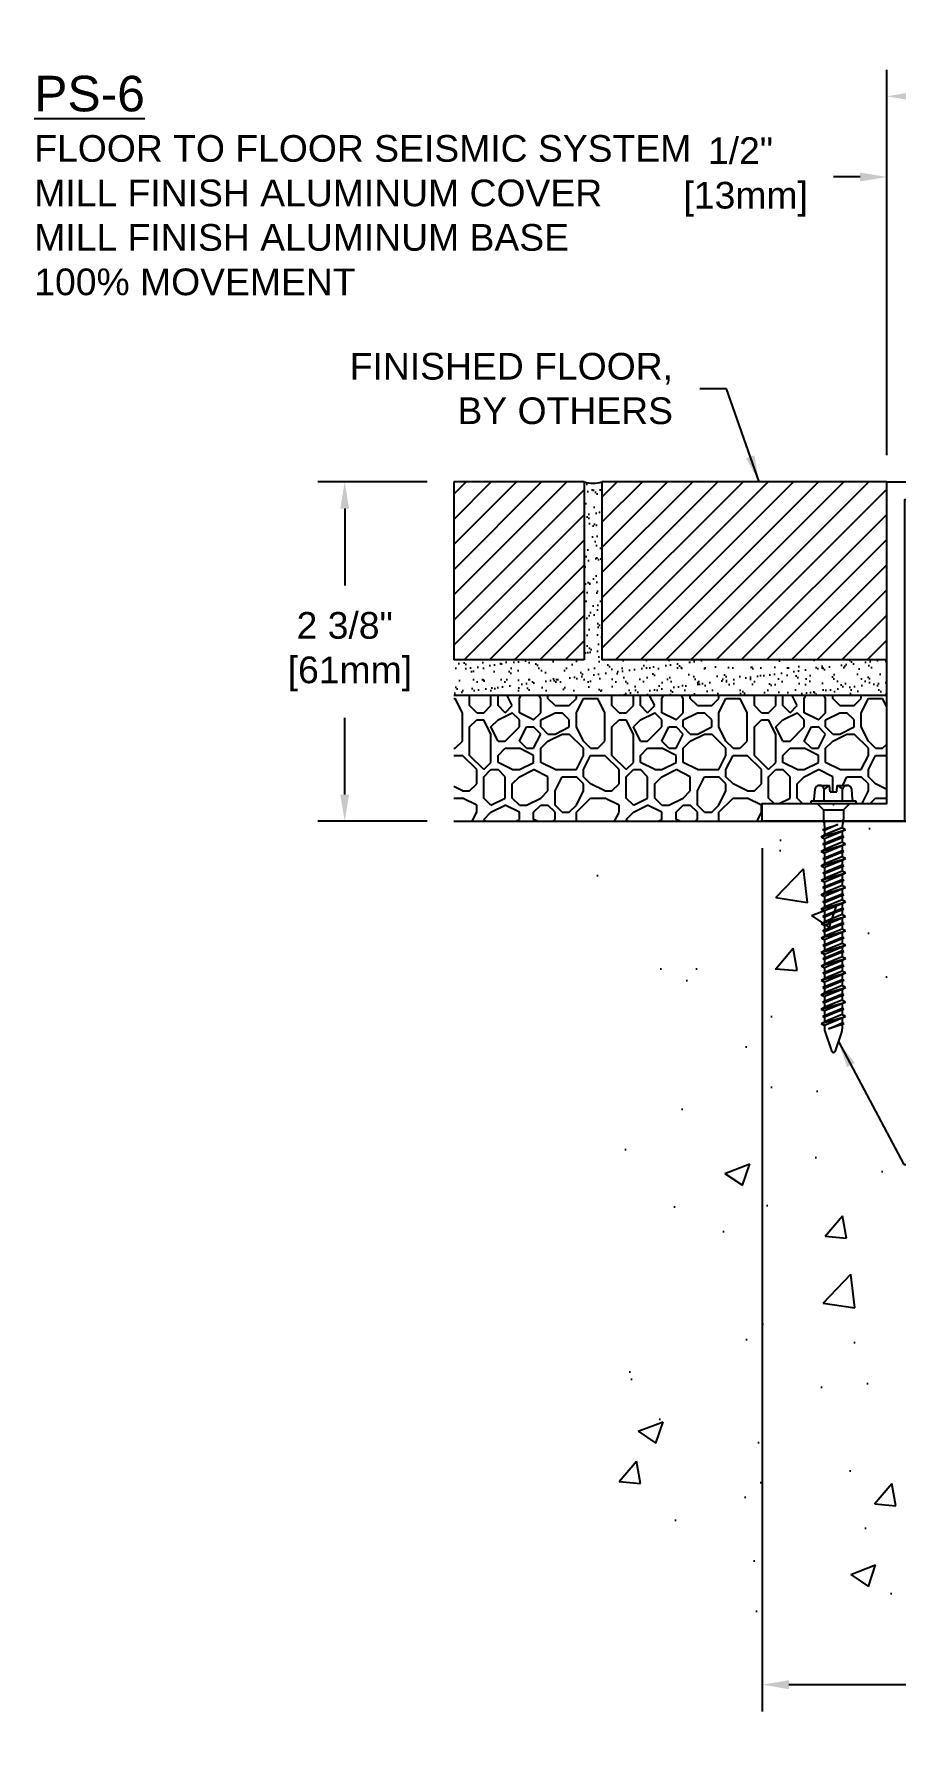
# Model space of a CAD drawing. Header units: inches. Extents: x -6.2 to 40.3, y -5.5 to 7.8.
# Drawn here: x -6.21 to -0.16, y -5.47 to 6.57 of the extents above; entities that cross this region are included whole.
import ezdxf

# ---------------------------------------------------------------- set-up
doc = ezdxf.new("R2010")
doc.units = ezdxf.units.IN
doc.header["$MEASUREMENT"] = 0
for name, color, linetype in [('ANCHORS', 4, 'Continuous'), ('CONDITIONS', 1, 'Continuous'), ('DIMENSIONS', 3, 'Continuous'), ('METALS', 7, 'Continuous'), ('TEXT', 2, 'Continuous')]:
    doc.layers.add(name, color=color, linetype=linetype)
doc.styles.add('ARIAL', font='arial.ttf')
doc.dimstyles.new('Arial', dxfattribs={"dimtxt": 0.1875, "dimasz": 0.1875, "dimexe": 0.1875, "dimexo": 0.1875, "dimgap": 0.1875, "dimtad": 0, "dimtih": 1, "dimtoh": 1, "dimdec": 4, "dimzin": 3, "dimdsep": 46, "dimlunit": 4, "dimtxsty": 'ARIAL', "dimcen": 0.1875, "dimadec": 0, "dimazin": 0, "dimtfac": 1, "dimtdec": 4, "dimtofl": 0, "dimtmove": 0, "dimatfit": 3, "dimfxl": 0, "dimfrac": 2, "dimtolj": 1, "dimtzin": 0, "dimarcsym": 0})
pattern_1 = [(45, (-2, 0), (-0.0883883, 0.0883883), [])]

# ---------------------------------------------------------------- blocks, each defined once
blk = doc.blocks.new('PS401')
blk.add_lwpolyline([(4.265, 0), (3.309, 0, 0.163545), (1.394, 2.025), (1.25, 2.025), (1.25, 2.26), (1, 2.26), (1, 0), (0, 0), (0, 0.125), (0.49, 0.125), (0.5, 0.115), (0.51, 0.125), (0.875, 0.125), (0.875, 2.385), (1.375, 2.385), (1.375, 2.15), (1.425, 2.15, -0.144709), (3.257, 0.375), (3.311, 0.375, -0.007801), (3.378, 0.25), (3.515, 0.25), (3.515, 0.125), (4.265, 0.125)], format="xyb", close=True)
blk = doc.blocks.new('TH-316134')
for p, q in [((-0.097, 0.127), (-0.027, 0.127)), ((-0.023, 0.083), (-0.027, 0.127)), ((0.023, 0.083), (0.027, 0.127)), ((0.027, 0.127), (0.097, 0.127)), ((-0.157, 0.019), (0.157, 0.019)), ((-0.157, 0), (-0.157, 0.019)), ((-0.157, 0), (0.157, 0)), ((-0.135, 0.029), (-0.129, 0.1)), ((-0.115, 0), (-0.07, -0.045)), ((-0.065, 0.019), (-0.065, 0.1)), ((-0.023, 0.083), (0.023, 0.083)), ((0.064, 0.019), (0.064, 0.1)), ((0.115, 0), (0.07, -0.045)), ((0.135, 0.029), (0.129, 0.1)), ((0.157, 0.019), (0.157, 0)), ((-0.07, -0.045), (0.07, -0.045)), ((-0.07, -0.045), (-0.07, -0.112)), ((0.07, -0.045), (0.07, -0.112)), ((-0.086, -0.234), (0.086, -0.184)), ((-0.086, -0.234), (-0.062, -0.221)), ((-0.086, -0.234), (-0.062, -0.247)), ((-0.074, -0.184), (0.032, -0.147)), ((-0.074, -0.184), (-0.062, -0.177)), ((-0.074, -0.184), (-0.062, -0.19)), ((-0.074, -0.285), (0.074, -0.234)), ((-0.069, -0.122), (-0.063, -0.148)), ((0.032, -0.147), (-0.062, -0.19)), ((-0.062, -0.177), (0.032, -0.147)), ((-0.062, -0.157), (-0.062, -0.177)), ((0.062, -0.171), (-0.062, -0.221)), ((-0.062, -0.19), (-0.062, -0.221)), ((0.062, -0.197), (-0.062, -0.247)), ((-0.062, -0.279), (0.062, -0.228)), ((0.062, -0.241), (-0.062, -0.291)), ((0.062, -0.157), (0.062, -0.171)), ((0.086, -0.184), (0.062, -0.171)), ((0.086, -0.184), (0.062, -0.197)), ((0.062, -0.197), (0.062, -0.228)), ((0.074, -0.234), (0.062, -0.228)), ((0.074, -0.234), (0.062, -0.241)), ((0.062, -0.241), (0.062, -0.272)), ((0.069, -0.122), (0.063, -0.148)), ((-0.086, -0.336), (0.086, -0.285)), ((-0.086, -0.336), (-0.062, -0.323)), ((-0.086, -0.336), (-0.062, -0.349)), ((-0.074, -0.285), (-0.062, -0.279)), ((-0.074, -0.285), (-0.062, -0.291)), ((-0.074, -0.387), (0.074, -0.336)), ((-0.062, -0.247), (-0.062, -0.279)), ((0.062, -0.272), (-0.062, -0.323)), ((-0.062, -0.291), (-0.062, -0.323)), ((0.062, -0.298), (-0.062, -0.349)), ((-0.062, -0.381), (0.062, -0.33)), ((0.062, -0.342), (-0.062, -0.393)), ((-0.062, -0.349), (-0.062, -0.381)), ((0.086, -0.285), (0.062, -0.272)), ((0.086, -0.285), (0.062, -0.298)), ((0.062, -0.298), (0.062, -0.33)), ((0.074, -0.336), (0.062, -0.33)), ((0.074, -0.336), (0.062, -0.342)), ((0.062, -0.342), (0.062, -0.374)), ((-0.086, -0.437), (0.086, -0.387)), ((-0.086, -0.437), (-0.062, -0.425)), ((-0.086, -0.437), (-0.062, -0.45)), ((-0.074, -0.387), (-0.062, -0.381)), ((-0.074, -0.387), (-0.062, -0.393)), ((-0.074, -0.488), (0.074, -0.437)), ((0.062, -0.374), (-0.062, -0.425)), ((-0.062, -0.393), (-0.062, -0.425)), ((0.062, -0.4), (-0.062, -0.45)), ((-0.062, -0.482), (0.062, -0.431)), ((0.062, -0.444), (-0.062, -0.494)), ((-0.062, -0.45), (-0.062, -0.482)), ((0.062, -0.475), (-0.062, -0.526)), ((0.086, -0.387), (0.062, -0.374)), ((0.086, -0.387), (0.062, -0.4)), ((0.062, -0.4), (0.062, -0.431)), ((0.074, -0.437), (0.062, -0.431)), ((0.074, -0.437), (0.062, -0.444)), ((0.062, -0.444), (0.062, -0.475)), ((0.086, -0.488), (0.062, -0.475)), ((-0.086, -0.539), (0.086, -0.488)), ((-0.086, -0.539), (-0.062, -0.526)), ((-0.086, -0.539), (-0.062, -0.552)), ((-0.086, -0.641), (0.086, -0.59)), ((-0.074, -0.488), (-0.062, -0.482)), ((-0.074, -0.488), (-0.062, -0.494)), ((-0.074, -0.59), (0.074, -0.539)), ((-0.074, -0.59), (-0.062, -0.584)), ((-0.074, -0.59), (-0.062, -0.596)), ((-0.062, -0.494), (-0.062, -0.526)), ((0.062, -0.501), (-0.062, -0.552)), ((-0.062, -0.584), (0.062, -0.533)), ((0.062, -0.545), (-0.062, -0.596)), ((-0.062, -0.552), (-0.062, -0.584)), ((0.062, -0.577), (-0.062, -0.628)), ((-0.062, -0.596), (-0.062, -0.628)), ((0.086, -0.488), (0.062, -0.501)), ((0.062, -0.501), (0.062, -0.533)), ((0.074, -0.539), (0.062, -0.533)), ((0.074, -0.539), (0.062, -0.545)), ((0.062, -0.545), (0.062, -0.577)), ((0.086, -0.59), (0.062, -0.577)), ((0.086, -0.59), (0.062, -0.603)), ((-0.086, -0.641), (-0.062, -0.628)), ((-0.086, -0.641), (-0.062, -0.654)), ((-0.086, -0.742), (0.086, -0.691)), ((-0.074, -0.691), (0.074, -0.641)), ((-0.074, -0.691), (-0.062, -0.685)), ((-0.074, -0.691), (-0.062, -0.698)), ((0.062, -0.603), (-0.062, -0.654)), ((-0.062, -0.685), (0.062, -0.634)), ((0.062, -0.647), (-0.062, -0.698)), ((-0.062, -0.654), (-0.062, -0.685)), ((0.062, -0.678), (-0.062, -0.729)), ((-0.062, -0.698), (-0.062, -0.729)), ((0.062, -0.704), (-0.062, -0.755)), ((0.062, -0.603), (0.062, -0.634)), ((0.074, -0.641), (0.062, -0.634)), ((0.074, -0.641), (0.062, -0.647)), ((0.062, -0.647), (0.062, -0.678)), ((0.086, -0.691), (0.062, -0.678)), ((0.086, -0.691), (0.062, -0.704)), ((0.062, -0.704), (0.062, -0.736)), ((-0.086, -0.742), (-0.062, -0.729)), ((-0.086, -0.742), (-0.062, -0.755)), ((-0.086, -0.844), (0.086, -0.793)), ((-0.086, -0.844), (-0.062, -0.831)), ((-0.074, -0.793), (0.074, -0.742)), ((-0.074, -0.793), (-0.062, -0.787)), ((-0.074, -0.793), (-0.062, -0.799)), ((-0.062, -0.787), (0.062, -0.736)), ((0.062, -0.748), (-0.062, -0.799)), ((-0.062, -0.755), (-0.062, -0.787)), ((0.062, -0.78), (-0.062, -0.831)), ((-0.062, -0.799), (-0.062, -0.831)), ((0.062, -0.806), (-0.062, -0.857)), ((-0.062, -0.888), (0.062, -0.838)), ((0.074, -0.742), (0.062, -0.736)), ((0.074, -0.742), (0.062, -0.748)), ((0.062, -0.748), (0.062, -0.78)), ((0.086, -0.793), (0.062, -0.78)), ((0.086, -0.793), (0.062, -0.806)), ((0.062, -0.806), (0.062, -0.838)), ((0.074, -0.844), (0.062, -0.838)), ((-0.086, -0.844), (-0.062, -0.857)), ((-0.086, -0.945), (0.086, -0.895)), ((-0.086, -0.945), (-0.062, -0.932)), ((-0.086, -0.945), (-0.062, -0.958)), ((-0.074, -0.895), (0.074, -0.844)), ((-0.074, -0.895), (-0.062, -0.888)), ((-0.074, -0.895), (-0.062, -0.901)), ((-0.074, -0.996), (0.074, -0.945)), ((0.062, -0.85), (-0.062, -0.901)), ((-0.062, -0.857), (-0.062, -0.888)), ((0.062, -0.882), (-0.062, -0.932)), ((-0.062, -0.901), (-0.062, -0.932)), ((0.062, -0.907), (-0.062, -0.958)), ((-0.062, -0.99), (0.062, -0.939)), ((0.062, -0.951), (-0.062, -1.002)), ((-0.062, -0.958), (-0.062, -0.99)), ((0.074, -0.844), (0.062, -0.85)), ((0.062, -0.85), (0.062, -0.882)), ((0.086, -0.895), (0.062, -0.882)), ((0.086, -0.895), (0.062, -0.907)), ((0.062, -0.907), (0.062, -0.939)), ((0.074, -0.945), (0.062, -0.939)), ((0.074, -0.945), (0.062, -0.951)), ((0.062, -0.951), (0.062, -0.983)), ((-0.086, -1.047), (0.086, -0.996)), ((-0.086, -1.047), (-0.062, -1.034)), ((-0.086, -1.047), (-0.062, -1.06)), ((-0.074, -0.996), (-0.062, -0.99)), ((-0.074, -0.996), (-0.062, -1.002)), ((-0.074, -1.09), (0.074, -1.039)), ((0.062, -0.983), (-0.062, -1.034)), ((-0.062, -1.002), (-0.062, -1.034)), ((0.062, -1.009), (-0.062, -1.06)), ((-0.062, -1.084), (0.062, -1.033)), ((0.062, -1.045), (-0.062, -1.096)), ((-0.062, -1.052), (-0.062, -1.084)), ((0.062, -1.077), (-0.062, -1.128)), ((0.086, -0.996), (0.062, -0.983)), ((0.086, -0.996), (0.062, -1.009)), ((0.062, -1.001), (0.062, -1.033)), ((0.074, -1.039), (0.062, -1.033)), ((0.074, -1.039), (0.062, -1.045)), ((0.062, -1.045), (0.062, -1.077)), ((0.086, -1.09), (0.062, -1.077)), ((-0.086, -1.141), (0.086, -1.09)), ((-0.086, -1.141), (-0.062, -1.128)), ((-0.086, -1.141), (-0.062, -1.154)), ((-0.086, -1.242), (0.086, -1.191)), ((-0.074, -1.09), (-0.062, -1.084)), ((-0.074, -1.09), (-0.062, -1.096)), ((-0.074, -1.191), (0.074, -1.141)), ((-0.074, -1.191), (-0.062, -1.185)), ((-0.074, -1.191), (-0.062, -1.198)), ((-0.062, -1.096), (-0.062, -1.128)), ((0.062, -1.103), (-0.062, -1.154)), ((-0.062, -1.185), (0.062, -1.134)), ((0.062, -1.147), (-0.062, -1.198)), ((-0.062, -1.154), (-0.062, -1.185)), ((0.062, -1.178), (-0.062, -1.229)), ((-0.062, -1.198), (-0.062, -1.229)), ((0.086, -1.09), (0.062, -1.103)), ((0.062, -1.103), (0.062, -1.134)), ((0.074, -1.141), (0.062, -1.134)), ((0.074, -1.141), (0.062, -1.147)), ((0.062, -1.147), (0.062, -1.178)), ((0.086, -1.191), (0.062, -1.178)), ((0.086, -1.191), (0.062, -1.204)), ((-0.086, -1.242), (-0.062, -1.229)), ((-0.086, -1.242), (-0.062, -1.255)), ((-0.086, -1.344), (0.086, -1.293)), ((-0.074, -1.293), (0.074, -1.242)), ((-0.074, -1.293), (-0.062, -1.287)), ((-0.074, -1.293), (-0.062, -1.299)), ((0.062, -1.204), (-0.062, -1.255)), ((-0.062, -1.287), (0.062, -1.236)), ((0.062, -1.248), (-0.062, -1.299)), ((-0.062, -1.255), (-0.062, -1.287)), ((0.062, -1.28), (-0.062, -1.331)), ((-0.062, -1.299), (-0.062, -1.331)), ((0.062, -1.306), (-0.062, -1.357)), ((0.062, -1.204), (0.062, -1.236)), ((0.074, -1.242), (0.062, -1.236)), ((0.074, -1.242), (0.062, -1.248)), ((0.062, -1.248), (0.062, -1.28)), ((0.086, -1.293), (0.062, -1.28)), ((0.086, -1.293), (0.062, -1.306)), ((0.062, -1.306), (0.062, -1.338)), ((-0.086, -1.344), (-0.062, -1.331)), ((-0.086, -1.344), (-0.062, -1.357)), ((-0.086, -1.445), (0.086, -1.395)), ((-0.086, -1.445), (-0.062, -1.432)), ((-0.074, -1.395), (0.074, -1.344)), ((-0.074, -1.395), (-0.062, -1.388)), ((-0.074, -1.395), (-0.062, -1.401)), ((-0.062, -1.388), (0.062, -1.338)), ((0.062, -1.35), (-0.062, -1.401)), ((-0.062, -1.357), (-0.062, -1.388)), ((0.062, -1.382), (-0.062, -1.432)), ((-0.062, -1.401), (-0.062, -1.432)), ((0.062, -1.407), (-0.062, -1.458)), ((-0.062, -1.49), (0.062, -1.439)), ((0.074, -1.344), (0.062, -1.338)), ((0.074, -1.344), (0.062, -1.35)), ((0.062, -1.35), (0.062, -1.382)), ((0.086, -1.395), (0.062, -1.382)), ((0.086, -1.395), (0.062, -1.407)), ((0.062, -1.407), (0.062, -1.439)), ((0.074, -1.445), (0.062, -1.439)), ((-0.086, -1.445), (-0.062, -1.458)), ((-0.086, -1.547), (0.086, -1.496)), ((-0.086, -1.547), (-0.062, -1.534)), ((-0.086, -1.547), (-0.062, -1.56)), ((-0.074, -1.496), (0.074, -1.445)), ((-0.074, -1.496), (-0.062, -1.49)), ((-0.074, -1.496), (-0.062, -1.502)), ((0.062, -1.451), (-0.062, -1.502)), ((-0.062, -1.458), (-0.062, -1.49)), ((0.062, -1.483), (-0.062, -1.534)), ((-0.062, -1.502), (-0.062, -1.534)), ((0.062, -1.509), (-0.062, -1.56)), ((-0.062, -1.56), (-0.062, -1.586)), ((-0.034, -1.584), (0.062, -1.541)), ((-0.034, -1.584), (0.074, -1.547)), ((0.062, -1.553), (-0.034, -1.584)), ((0.074, -1.445), (0.062, -1.451)), ((0.062, -1.451), (0.062, -1.483)), ((0.086, -1.496), (0.062, -1.483)), ((0.086, -1.496), (0.062, -1.509)), ((0.062, -1.509), (0.062, -1.541)), ((0.074, -1.547), (0.062, -1.541)), ((0.074, -1.547), (0.062, -1.553)), ((0.062, -1.553), (0.062, -1.586)), ((-0.06, -1.601), (-0.01, -1.744)), ((0.06, -1.601), (0.01, -1.744))]:
    blk.add_line(p, q)
for centre, radius, start, end in [((-0.097, 0.095), 0.0327, 9.285, 170.715), ((0, 0.038), 0.0896, 107.4215, 136.0407), ((0, 0.038), 0.0896, 43.9593, 72.5785), ((0.097, 0.095), 0.0327, 9.285, 170.715), ((-0.146, 0.03), 0.0112, 270, 355), ((0.146, 0.03), 0.0112, 185, 270), ((-0.023, -0.112), 0.0465, 180, 191.9357), ((0.023, -0.112), 0.0465, 348.0643, 0), ((-0.109, -0.157), 0.0465, 0, 11.9357), ((0.109, -0.157), 0.0465, 168.0643, 180), ((-0.016, -1.586), 0.0465, 180, 199.3058), ((0.016, -1.586), 0.0465, 340.6942, 0), ((0, -1.739), 0.0106, 204.1001, 335.8999)]:
    blk.add_arc(centre, radius, start, end)
blk = doc.blocks.new('TH316134')
blk.add_blockref('TH-316134', (0, 0))
blk = doc.blocks.new('*D10')
at = {"layer": 'Defpoints', "color": 0}
for p in [(-1.095, 1.038), (5.42, -4.52), (5.42, -5.03)]:
    blk.add_point(p, dxfattribs=at)
at = {"layer": 'DIMENSIONS', "color": 0, "lineweight": -2}
for p, q in [((-1.095, 0.85), (-1.095, -5.218)), ((5.42, -4.707), (5.42, -5.218)), ((-0.907, -5.03), (1.438, -5.03)), ((5.233, -5.03), (2.888, -5.03))]:
    blk.add_line(p, q, dxfattribs=at)
at = {"layer": 'DIMENSIONS', "color": 0}
for points in [[(-0.907, -4.999), (-0.907, -5.062), (-1.095, -5.03)], [(5.233, -4.999), (5.233, -5.062), (5.42, -5.03)]]:
    blk.add_solid(points, dxfattribs=at)
at = {"layer": 'DIMENSIONS', "color": 0, "insert": (2.163, -5.03), "char_height": 0.1875, "attachment_point": 5, "style": 'ARIAL'}
blk.add_mtext('\\A1;6 1/2"\\P [165mm]', dxfattribs=at)
blk = doc.blocks.new('*D13')
at = {"layer": 'Defpoints', "color": 0}
for p in [(17.06, 6.133), (-0.22, 3.423), (17.06, 3.423)]:
    blk.add_point(p, dxfattribs=at)
at = {"layer": 'DIMENSIONS', "color": 0, "lineweight": -2}
for p, q in [((-0.22, 3.61), (-0.22, 6.32)), ((17.06, 3.61), (17.06, 6.32)), ((-0.032, 6.133), (7.695, 6.133)), ((16.873, 6.133), (9.145, 6.133))]:
    blk.add_line(p, q, dxfattribs=at)
at = {"layer": 'DIMENSIONS', "color": 0}
for points in [[(-0.032, 6.164), (-0.032, 6.102), (-0.22, 6.133)], [(16.873, 6.164), (16.873, 6.102), (17.06, 6.133)]]:
    blk.add_solid(points, dxfattribs=at)
at = {"layer": 'DIMENSIONS', "color": 0, "insert": (8.42, 6.133), "char_height": 0.1875, "attachment_point": 5, "style": 'ARIAL'}
blk.add_mtext('\\A1;1\'-5 1/4"\\P [439mm]', dxfattribs=at)
blk = doc.blocks.new('*D14')
at = {"layer": 'Defpoints', "color": 0}
for p in [(-0.22, 5.566), (-0.22, 3.423), (0.28, 3.423)]:
    blk.add_point(p, dxfattribs=at)
at = {"layer": 'DIMENSIONS', "color": 0, "lineweight": -2}
for p, q in [((-0.22, 3.61), (-0.22, 5.754)), ((0.28, 3.61), (0.28, 5.754)), ((-0.407, 5.566), (-0.595, 5.566)), ((0.468, 5.566), (0.655, 5.566))]:
    blk.add_line(p, q, dxfattribs=at)
at = {"layer": 'DIMENSIONS', "color": 0}
for points in [[(-0.407, 5.597), (-0.407, 5.535), (-0.22, 5.566)], [(0.468, 5.597), (0.468, 5.535), (0.28, 5.566)]]:
    blk.add_solid(points, dxfattribs=at)
at = {"layer": 'DIMENSIONS', "color": 0, "insert": (-1.247, 5.566), "char_height": 0.1875, "attachment_point": 5, "style": 'ARIAL'}
blk.add_mtext('\\A1;1/2"\\P [13mm]', dxfattribs=at)
blk = doc.blocks.new('*D17')
at = {"layer": 'Defpoints', "color": 0}
for p in [(-3.26, 3.423), (-4.026, 1.038), (-3.26, 1.038)]:
    blk.add_point(p, dxfattribs=at)
at = {"layer": 'DIMENSIONS', "color": 0, "lineweight": -2}
for p, q in [((-3.448, 3.423), (-4.214, 3.423)), ((-4.026, 3.235), (-4.026, 2.696)), ((-4.026, 1.225), (-4.026, 1.765)), ((-3.448, 1.038), (-4.214, 1.038))]:
    blk.add_line(p, q, dxfattribs=at)
at = {"layer": 'DIMENSIONS', "color": 0}
for points in [[(-4.057, 3.235), (-3.995, 3.235), (-4.026, 3.423)], [(-4.057, 1.225), (-3.995, 1.225), (-4.026, 1.038)]]:
    blk.add_solid(points, dxfattribs=at)
at = {"layer": 'DIMENSIONS', "color": 0, "insert": (-4.026, 2.23), "char_height": 0.1875, "attachment_point": 5, "style": 'ARIAL'}
blk.add_mtext('\\A1;2 3/8"\\P [61mm]', dxfattribs=at)

msp = doc.modelspace()

# ---------------------------------------------------------------- hatches: boundary and pattern name
at = {"layer": 'CONDITIONS'}
h = msp.add_hatch(dxfattribs=at)
h.set_pattern_fill('AR-SAND', color=256, scale=0.0625, style=0)
h.set_pattern_definition([(37.5, (-2, 0), (-0.003937, 0.1204265), [0, -0.095, 0, -0.10625, 0, -0.1015625]), (7.5, (-2, 0), (0.110611, 0.176384), [0, -0.05125, 0, -0.085625, 0, -0.0328125]), (327.5, (-2.07687, 0), (0.194634, 0.0003537), [0, -0.03125, 0, -0.1125, 0, -0.146875]), (317.5, (-2.07687, 0), (0.187883, 0.054855), [0, -0.015625, 0, -0.07375, 0, -0.084375])])
h.paths.add_polyline_path([(-2.21967, 3.4226, -0.1359599), (-2.34467, 3.4226), (-2.34467, 2.1726), (-3.26005, 2.1726), (-3.26005, 1.9226), (-0.21967, 1.9226), (-0.21967, 2.1726), (-2.21967, 2.1726)])
h = msp.add_hatch(dxfattribs=at)
h.set_pattern_fill('ANSI31', color=256, style=0)
h.set_pattern_definition(pattern_1)
h.paths.add_polyline_path([(-2.34467, 3.4226), (-3.26005, 3.4226), (-3.26005, 2.1726), (-2.34467, 2.1726)])
h = msp.add_hatch(dxfattribs=at)
h.set_pattern_fill('ANSI31', color=256, style=0)
h.set_pattern_definition(pattern_1)
h.paths.add_polyline_path([(-0.21967, 2.1726), (-0.21967, 3.4226), (-2.21967, 3.4226), (-2.21967, 2.1726)])
h = msp.add_hatch(dxfattribs=at)
h.set_pattern_fill('AGGREGAT', color=256, style=0)
h.set_pattern_definition([(0, (-2, 0), (1, 1), [0.1, -0.15, 0.05, -0.15, 0.05, -0.5]), (0, (-1.5, 0.1), (1, 1), [0.05, -0.95]), (0, (-1.8, 0.15), (1, 1), [0.05, -0.1, 0.05, -0.8]), (0, (-1.3, 0.2), (1, 1), [0.1, -0.9]), (0, (-1.2, 0.25), (1, 1), [0.05, -0.95]), (0, (-1.5, 0.35), (1, 1), [0.1, -0.9]), (0, (-2, 0.4), (1, 1), [0.05, -0.1, 0.05, -0.25, 0.15, -0.4]), (0, (-1.3, 0.5), (1, 1), [0.1, -0.9]), (0, (-1.9, 0.55), (1, 1), [0.1, -0.05, 0.05, -0.4, 0.05, -0.35]), (0, (-1.95, 0.6), (1, 1), [0.05, -0.95]), (0, (-1.6, 0.65), (1, 1), [0.05, -0.05, 0.05, -0.85]), (0, (-1.75, 0.7), (1, 1), [0.05, -0.95]), (0, (-1.1, 0.75), (1, 1), [0.05, -0.95]), (0, (-1.55, 0.8), (1, 1), [0.05, -0.4, 0.05, -0.5]), (0, (-1.55, 0.85), (1, 1), [0.1, -0.9]), (0, (-1.35, 0.9), (1, 1), [0.1, -0.9]), (0, (-1.95, 0.95), (1, 1), [0.05, -0.6, 0.1, -0.25]), (90, (-2, 0.45), (-1, 1), [0.2, -0.2, 0.1, -0.5]), (90, (-1.95, 0.45), (-1, 1), [0.05, -0.35, 0.1, -0.5]), (90, (-1.9, 0.2), (-1, 1), [0.15, -0.85]), (90, (-1.85, 0.2), (-1, 1), [0.1, -0.9]), (90, (-1.8, 0.05), (-1, 1), [0.05, -0.6, 0.05, -0.05, 0.1, -0.15]), (90, (-1.7, 0.05), (-1, 1), [0.05, -0.35, 0.05, -0.55]), (90, (-1.65, 0.45), (-1, 1), [0.1, -0.15, 0.05, -0.05, 0.1, -0.55]), (90, (-1.6, 0.25), (-1, 1), [0.1, -0.55, 0.05, -0.3]), (90, (-1.55, 0.05), (-1, 1), [0.05, -0.05, 0.1, -0.8]), (90, (-1.45, 0.7), (-1, 1), [0.05, -0.95]), (90, (-1.4, 0.7), (-1, 1), [0.1, -0.1, 0.05, -0.05, 0.1, -0.6]), (90, (-1.35, 0.25), (-1, 1), [0.05, -0.05, 0.05, -0.1, 0.05, -0.7]), (90, (-1.2, 0.6), (-1, 1), [0.2, -0.8]), (90, (-1.15, 0.5), (-1, 1), [0.2, -0.15, 0.1, -0.55]), (90, (-1.1, 0.1), (-1, 1), [0.05, -0.15, 0.1, -0.7]), (90, (-1.05, 0.2), (-1, 1), [0.15, -0.85]), (45, (-1.6, 0), (6e-17, 1), [0.0707, -1.3435]), (45, (-1.05, 0.05), (6e-17, 1), [0.07071, -1.20208, 0.07071, -0.07071]), (45, (-1.7, 0.1), (6e-17, 1), [0.07071, -0.56568, 0.07071, -0.70711]), (45, (-1.45, 0.1), (6e-17, 1), [0.07071, -1.13137, 0.07071, -0.14142]), (45, (-1.4, 0.1), (6e-17, 1), [0.14142, -0.56568, 0.14142, -0.56569]), (45, (-1.65, 0.2), (6e-17, 1), [0.0707, -0.6364, 0.0707, -0.0707, 0.0707, -0.49501]), (45, (-1.15, 0.25), (6e-17, 1), [0.07071, -0.07071, 0.07071, -1.20208]), (45, (-1.85, 0.3), (6e-17, 1), [0.07071, -0.84852, 0.07071, -0.42427]), (45, (-1.05, 0.4), (6e-17, 1), [0.0707, -0.0707, 0.0707, -0.28284, 0.0707, -0.84857]), (45, (-1.65, 0.55), (6e-17, 1), [0.0707, -1.3435]), (45, (-1.9, 0.6), (6e-17, 1), [0.14142, -1.2728]), (45, (-2, 0.7), (6e-17, 1), [0.07071, -0.07071, 0.07071, -1.20208]), (45, (-1.45, 0.85), (6e-17, 1), [0.0707, -1.3435]), (45, (-1.15, 0.95), (6e-17, 1), [0.0707, -1.3435]), (135, (-1.55, 0.1), (6e-17, 1), [0.0707, -1.3435]), (135, (-1.5, 0.1), (6e-17, 1), [0.0707, -1.3435]), (135, (-1.8, 0.15), (6e-17, 1), [0.07071, -0.28284, 0.14142, -0.91924]), (135, (-2, 0.15), (6e-17, 1), [0.0707, -1.3435]), (135, (-1.35, 0.3), (6e-17, 1), [0.07071, -0.56569, 0.07071, -0.70711]), (135, (-1.3, 0.3), (6e-17, 1), [0.0707, -0.4243, 0.0707, -0.4242, 0.0707, -0.35361]), (135, (-1.9, 0.35), (6e-17, 1), [0.0707, -1.3435]), (135, (-1.1, 0.4), (6e-17, 1), [0.1414, -0.35355, 0.0707, -0.0707, 0.0707, -0.70716]), (135, (-1.75, 0.55), (6e-17, 1), [0.0707, -1.3435]), (135, (-1.35, 0.55), (6e-17, 1), [0.14142, -1.2728]), (135, (-1.3, 0.55), (6e-17, 1), [0.0707, -1.3435]), (135, (-1.6, 0.65), (6e-17, 1), [0.0707, -1.3435]), (135, (-1.9, 0.8), (6e-17, 1), [0.0707, -1.3435]), (135, (-1.1, 0.8), (6e-17, 1), [0.0707, -1.3435]), (26.565, (-1.9, 0), (1, 4e-10), [0.1118, -2.12427]), (26.565, (-2, 0.1), (1, 4e-10), [0.1118, -2.12427]), (26.565, (-2, 0.15), (1, 4e-10), [0.1118, -2.12427]), (26.565, (-1.75, 0.15), (1, 4e-10), [0.1118, -2.12427]), (26.565, (-1.8, 0.35), (1, 4e-10), [0.1118, -2.12427]), (26.565, (-1.8, 0.4), (1, 4e-10), [0.1118, -2.12427]), (26.565, (-1.6, 0.6), (1, 4e-10), [0.1118, -2.12427]), (26.565, (-1.55, 0.65), (1, 4e-10), [0.1118, -2.12427]), (26.565, (-1.95, 0.75), (1, 4e-10), [0.1118, -2.12427]), (26.565, (-1.65, 0.75), (1, 4e-10), [0.1118, -2.12427]), (63.435, (-1.15, 0), (5e-11, 1), [0.1118, -2.12427]), (63.435, (-1.4, 0.15), (5e-11, 1), [0.1118, -2.12427]), (63.435, (-1.55, 0.25), (5e-11, 1), [0.1118, -2.12427]), (63.435, (-1.4, 0.4), (5e-11, 1), [0.1118, -2.12427]), (63.435, (-1.35, 0.4), (5e-11, 1), [0.1118, -2.12427]), (63.435, (-1.7, 0.55), (5e-11, 1), [0.1118, -2.12427]), (63.435, (-1.8, 0.6), (5e-11, 1), [0.1118, -2.12427]), (63.435, (-1.4, 0.8), (5e-11, 1), [0.1118, -2.12427]), (63.435, (-1.8, 0.9), (5e-11, 1), [0.1118, -2.12427]), (116.565, (-1.95, 0.6), (-4e-10, 1), [0.1118, -2.12427]), (116.565, (-1.35, 0.6), (-4e-10, 1), [0.1118, -2.12427]), (116.565, (-2, 0.65), (-4e-10, 1), [0.1118, -2.12427]), (116.565, (-1.2, 0.8), (-4e-10, 1), [0.1118, -2.12427]), (116.565, (-1.85, 0.85), (-4e-10, 1), [0.1118, -2.12427]), (116.565, (-1.65, 0.9), (-4e-10, 1), [0.1118, -2.12427]), (153.435, (-1.6, 0), (-1, 4e-10), [0.1118, -2.12427]), (153.435, (-1.8, 0.1), (-1, 4e-10), [0.1118, -2.12427]), (153.435, (-1.1, 0.15), (-1, 4e-10), [0.1118, -2.12427]), (153.435, (-1.2, 0.25), (-1, 4e-10), [0.1118, -2.12427]), (153.435, (-1.6, 0.35), (-1, 4e-10), [0.1118, -2.12427]), (153.435, (-1.85, 0.4), (-1, 4e-10), [0.1118, -2.12427]), (153.435, (-1.55, 0.4), (-1, 4e-10), [0.1118, -2.12427]), (153.435, (-1.7, 0.5), (-1, 4e-10), [0.1118, -2.12427]), (153.435, (-1.7, 0.75), (-1, 4e-10), [0.1118, -2.12427]), (153.435, (-2, 0.95), (-1, 4e-10), [0.1118, -2.12427]), (153.435, (-1.4, 0.95), (-1, 4e-10), [0.1118, -2.12427]), (153.435, (-1.3, 0.95), (-1, 4e-10), [0.1118, -2.12427])])
h.paths.add_polyline_path([(-3.26005, 1.9226), (-3.26005, 1.0376), (-1.09467, 1.0376), (-1.09467, 1.1626), (-0.75142, 1.1626), (-0.75142, 1.18135), (-0.74109, 1.18135, 0.38887873), (-0.72988, 1.19161), (-0.72367, 1.26269, -0.36750749), (-0.69142, 1.2901), (-0.62185, 1.2901), (-0.61792, 1.2451), (-0.57142, 1.2451), (-0.56748, 1.2901), (-0.49792, 1.2901, -0.36750749), (-0.46567, 1.26269), (-0.45945, 1.19161, 0.38887873), (-0.44824, 1.18135), (-0.43792, 1.18135), (-0.43792, 1.1626), (-0.21967, 1.1626), (-0.21967, 1.9226)])
h = msp.add_hatch(dxfattribs=at)
h.set_pattern_fill('AR-CONC', color=256, scale=0.25, style=0)
h.set_pattern_definition([(50, (-1, 0), (1.79315, -0.15688), [0.1875, -2.0625]), (355, (-1, 0), (-0.34688, 1.8805), [0.15, -1.65]), (100.451, (-0.8506, -0.013), (1.44627, 1.7236), [0.15935, -1.75286]), (46.184, (-1, 0.5), (2.6681, -0.4138), [0.28125, -3.09375]), (96.636, (-0.7777, 0.4655), (2.33666, 2.4353), [0.239, -2.6293]), (351.184, (-1, 0.5), (2.3367, 2.4353), [0.225, -2.475]), (21, (-0.75, 0.375), (1.49227, -1.00655), [0.1875, -2.0625]), (326, (-0.75, 0.375), (0.6083, 1.81288), [0.15, -1.65]), (71.451, (-0.6256, 0.2911), (2.10056, 0.80633), [0.15935, -1.75286]), (37.5, (-1, 0), (0.0304, 0.832235), [0, -1.63, 0, -1.675, 0, -1.65625]), (7.5, (-1, 0), (0.65767, 0.98603), [0, -0.955, 0, -1.5925, 0, -0.63125]), (327.5, (-1.5575, 0), (1.334556, -0.056387), [0, -0.625, 0, -1.95, 0, -2.5875]), (317.5, (-1.8075, 0), (1.45797, 0.25026), [0, -0.8125, 0, -1.295, 0, -1.8375])])
h.paths.add_polyline_path([(5.42033, 1.0376), (4.4827, 1.0376, 0.01774848), (4.48258, 1.0343), (4.48258, 1.02093), (4.50658, 1.008), (4.48258, 0.99508), (4.48258, 0.96338), (4.49403, 0.95722), (4.48258, 0.95106), (4.48258, 0.91936), (4.50658, 0.90644), (4.48258, 0.89351), (4.48258, 0.86182), (4.49403, 0.85566), (4.48258, 0.84949), (4.48258, 0.8178), (4.50658, 0.80488), (4.48258, 0.79195), (4.48258, 0.76026), (4.49403, 0.7541), (4.48258, 0.74793), (4.48258, 0.71624), (4.50658, 0.70331), (4.48258, 0.69039), (4.48258, 0.6587), (4.49403, 0.65253), (4.48258, 0.64637), (4.48258, 0.61468), (4.50658, 0.60175), (4.48258, 0.58883), (4.48258, 0.55713), (4.49403, 0.55097), (4.48258, 0.54481), (4.48258, 0.51311), (4.50658, 0.50019), (4.48258, 0.48726), (4.48258, 0.45557), (4.49403, 0.44941), (4.48258, 0.44324), (4.48258, 0.41155), (4.50658, 0.39863), (4.48258, 0.3857), (4.48258, 0.35401), (4.49403, 0.34785), (4.48258, 0.34168), (4.48258, 0.30999), (4.50658, 0.29706), (4.48258, 0.28414), (4.48258, 0.25245), (4.49403, 0.24628), (4.48258, 0.24012), (4.48258, 0.20843), (4.50658, 0.1955), (4.48258, 0.18258), (4.48258, 0.14457), (4.49403, 0.1384), (4.48258, 0.13224), (4.48258, 0.10055), (4.50658, 0.08762), (4.48258, 0.0747), (4.48258, 0.03444), (4.49403, 0.02827), (4.48258, 0.02211), (4.48258, -0.00958), (4.50658, -0.02251), (4.48258, -0.03543), (4.48258, -0.07119), (4.49403, -0.07736), (4.48258, -0.08352), (4.48258, -0.11521), (4.50658, -0.12814), (4.48258, -0.14106), (4.48258, -0.17346), (4.49403, -0.17962), (4.48258, -0.18578), (4.48258, -0.21748), (4.50658, -0.2304), (4.48258, -0.24333), (4.48258, -0.27572), (4.49403, -0.28188), (4.48258, -0.28804), (4.48258, -0.31974), (4.50658, -0.33266), (4.48258, -0.34559), (4.48258, -0.36921), (4.4971, -0.36267), (4.50855, -0.36883), (4.4971, -0.375), (4.48258, -0.37966), (4.48258, -0.39312, -0.08443704), (4.47997, -0.4085), (4.43056, -0.54955, -0.77412328), (4.41011, -0.54955), (4.3607, -0.4085, -0.06652555), (4.3582, -0.39643), (4.33408, -0.38344), (4.35808, -0.37052), (4.35808, -0.33883), (4.34664, -0.33266), (4.35808, -0.3265), (4.35808, -0.29411), (4.33408, -0.28118), (4.35808, -0.26826), (4.35808, -0.23656), (4.34664, -0.2304), (4.35808, -0.22424), (4.35808, -0.19185), (4.33408, -0.17892), (4.35808, -0.166), (4.35808, -0.1343), (4.34664, -0.12814), (4.35808, -0.12198), (4.35808, -0.08621), (4.33408, -0.07329), (4.35808, -0.06036), (4.35808, -0.02867), (4.34664, -0.02251), (4.35808, -0.01634), (4.35808, 0.02391), (4.33408, 0.03684), (4.35808, 0.04976), (4.35808, 0.08146), (4.34664, 0.08762), (4.35808, 0.09378), (4.35808, 0.10593), (4.35808, 0.1318), (4.33408, 0.14472), (4.35808, 0.15764), (4.35808, 0.18934), (4.34664, 0.1955), (4.35808, 0.20166), (4.35808, 0.23336), (4.33408, 0.24628), (4.35808, 0.25921), (4.35808, 0.2909), (4.34664, 0.29706), (4.35808, 0.30323), (4.35808, 0.33492), (4.33408, 0.34785), (4.35808, 0.36077), (4.35808, 0.39246), (4.34664, 0.39863), (4.35808, 0.40479), (4.35808, 0.43648), (4.33408, 0.44941), (4.35808, 0.46233), (4.35808, 0.49403), (4.34664, 0.50019), (4.35808, 0.50635), (4.35808, 0.53805), (4.33408, 0.55097), (4.35808, 0.56389), (4.35808, 0.59559), (4.34664, 0.60175), (4.35808, 0.60791), (4.35808, 0.63961), (4.33408, 0.65253), (4.35808, 0.66546), (4.35808, 0.69715), (4.34664, 0.70331), (4.35808, 0.70948), (4.35808, 0.74117), (4.33408, 0.7541), (4.35808, 0.76702), (4.35808, 0.79871), (4.34664, 0.80488), (4.35808, 0.81104), (4.35808, 0.84273), (4.33408, 0.85566), (4.35808, 0.86858), (4.35808, 0.90028), (4.34664, 0.90644), (4.35808, 0.9126), (4.35808, 0.9443), (4.33408, 0.95722), (4.35808, 0.97014), (4.35808, 1.00184), (4.34664, 1.008), (4.35808, 1.01416), (4.35808, 1.0343, 0.01774848), (4.35797, 1.0376), (4.17033, 1.0376), (3.21434, 1.0376), (0.47338, 1.0376), (0.46859, 1.01491, 0.05212645), (0.46758, 1.0053), (0.46758, 0.99193), (0.49158, 0.979), (0.46758, 0.96608), (0.46758, 0.93438), (0.47903, 0.92822), (0.46758, 0.92206), (0.46758, 0.89036), (0.49158, 0.87744), (0.46758, 0.86451), (0.46758, 0.83282), (0.47903, 0.82666), (0.46758, 0.82049), (0.46758, 0.7888), (0.49158, 0.77588), (0.46758, 0.76295), (0.46758, 0.73126), (0.47903, 0.7251), (0.46758, 0.71893), (0.46758, 0.68724), (0.49158, 0.67431), (0.46758, 0.66139), (0.46758, 0.6297), (0.47903, 0.62353), (0.46758, 0.61737), (0.46758, 0.58568), (0.49158, 0.57275), (0.46758, 0.55983), (0.46758, 0.52813), (0.47903, 0.52197), (0.46758, 0.51581), (0.46758, 0.48411), (0.49158, 0.47119), (0.46758, 0.45826), (0.46758, 0.42657), (0.47903, 0.42041), (0.46758, 0.41424), (0.46758, 0.38255), (0.49158, 0.36963), (0.46758, 0.3567), (0.46758, 0.32501), (0.47903, 0.31885), (0.46758, 0.31268), (0.46758, 0.28099), (0.49158, 0.26806), (0.46758, 0.25514), (0.46758, 0.22345), (0.47903, 0.21728), (0.46758, 0.21112), (0.46758, 0.17943), (0.49158, 0.1665), (0.46758, 0.15358), (0.46758, 0.1297), (0.47903, 0.12353), (0.46758, 0.11737), (0.46758, 0.08568), (0.49158, 0.07275), (0.46758, 0.05983), (0.46758, 0.02813), (0.47903, 0.02197), (0.46758, 0.01581), (0.46758, -0.01589), (0.49158, -0.02881), (0.46758, -0.04174), (0.46758, -0.07343), (0.47903, -0.07959), (0.46758, -0.08576), (0.46758, -0.11745), (0.49158, -0.13037), (0.46758, -0.1433), (0.46758, -0.17499), (0.47903, -0.18115), (0.46758, -0.18732), (0.46758, -0.21901), (0.49158, -0.23194), (0.46758, -0.24486), (0.46758, -0.27655), (0.47903, -0.28272), (0.46758, -0.28888), (0.46758, -0.32057), (0.49158, -0.3335), (0.46758, -0.34642), (0.46758, -0.37812), (0.47903, -0.38428), (0.46758, -0.39044), (0.46758, -0.42307, -0.08443704), (0.46497, -0.43844), (0.41556, -0.57949, -0.77412328), (0.39511, -0.57949), (0.3457, -0.43844, -0.08443704), (0.34308, -0.42307), (0.34308, -0.3972), (0.31908, -0.38428), (0.34308, -0.37136), (0.34308, -0.33966), (0.33164, -0.3335), (0.34308, -0.32734), (0.34308, -0.29564), (0.31908, -0.28272), (0.34308, -0.26979), (0.34308, -0.2381), (0.33164, -0.23194), (0.34308, -0.22577), (0.34308, -0.19408), (0.31908, -0.18115), (0.34308, -0.16823), (0.34308, -0.13654), (0.33164, -0.13037), (0.34308, -0.12421), (0.34308, -0.09252), (0.31908, -0.07959), (0.34308, -0.06667), (0.34308, -0.03497), (0.33164, -0.02881), (0.34308, -0.02265), (0.34308, 0.00905), (0.31908, 0.02197), (0.34308, 0.03489), (0.34308, 0.06659), (0.33164, 0.07275), (0.34308, 0.07891), (0.34308, 0.1028), (0.31908, 0.11572), (0.34308, 0.12864), (0.34308, 0.16034), (0.33164, 0.1665), (0.34308, 0.17266), (0.34308, 0.20436), (0.31908, 0.21728), (0.34308, 0.23021), (0.34308, 0.2619), (0.33164, 0.26806), (0.34308, 0.27423), (0.34308, 0.30592), (0.31908, 0.31885), (0.34308, 0.33177), (0.34308, 0.36346), (0.33164, 0.36963), (0.34308, 0.37579), (0.34308, 0.40748), (0.31908, 0.42041), (0.34308, 0.43333), (0.34308, 0.46503), (0.33164, 0.47119), (0.34308, 0.47735), (0.34308, 0.50905), (0.31908, 0.52197), (0.34308, 0.53489), (0.34308, 0.56659), (0.33164, 0.57275), (0.34308, 0.57891), (0.34308, 0.61061), (0.31908, 0.62353), (0.34308, 0.63646), (0.34308, 0.66815), (0.33164, 0.67431), (0.34308, 0.68048), (0.34308, 0.71217), (0.31908, 0.7251), (0.34308, 0.73802), (0.34308, 0.76971), (0.33164, 0.77588), (0.34308, 0.78204), (0.34308, 0.81373), (0.31908, 0.82666), (0.34308, 0.83958), (0.34308, 0.87128), (0.33164, 0.87744), (0.34308, 0.8836), (0.34308, 0.9153), (0.31908, 0.92822), (0.34308, 0.94114), (0.34308, 0.97284), (0.33164, 0.979), (0.34308, 0.98516), (0.34308, 1.0053, 0.05212645), (0.34208, 1.01491), (0.33728, 1.0376), (-0.09467, 1.0376), (-2.26005, 1.0376), (-2.26005, -4.51977), (5.42033, -4.51977)])
h.paths.add_polyline_path([(1.14548, -1.80243), (1.14548, -0.96193), (3.31636, -0.96193), (3.31636, -1.80243)], flags=16)
h.paths.add_polyline_path([(3.23813, -2.62338), (3.23813, -1.93925), (4.13777, -1.93925), (4.13777, -2.62338)], flags=16)
h.paths.add_polyline_path([(1.22371, -0.64918), (1.22371, 0.07404), (3.66839, 0.07404), (3.66839, -0.64918)], flags=16)
h.paths.add_polyline_path([(3.28563, -1.98072), (4.08257, -1.98072), (4.08257, -2.5792), (3.28563, -2.5792)], flags=8)
h.paths.add_polyline_path([(1.42974, 0.02074), (3.60926, 0.02074), (3.60926, -0.63491), (1.42974, -0.63491)], flags=8)
h.paths.add_polyline_path([(1.16514, -1.04716), (3.34467, -1.04716), (3.34467, -1.70281), (1.16514, -1.70281)], flags=24)

# ---------------------------------------------------------------- linework, layer by layer
for p, q in [((-3.26005, 3.4226), (-3.26005, 2.1726)), ((-2.34467, 3.4226), (-3.26005, 3.4226)), ((-2.34467, 3.4226), (-2.34467, 2.1726)), ((-0.21967, 3.4226), (-2.21967, 3.4226)), ((-2.21967, 3.4226), (-2.21967, 2.1726)), ((-2.34467, 2.1726), (-3.26005, 2.1726)), ((-0.21967, 2.1726), (-2.21967, 2.1726)), ((-0.21967, 1.9226), (-3.26005, 1.9226)), ((-3.26005, 1.0376), (5.42033, 1.0376))]:
    msp.add_line(p, q, dxfattribs=at)
msp.add_arc((-2.28217, 3.64819), 0.2341, 254.515091, 285.484909, dxfattribs=at)

# ---------------------------------------------------------------- block references
at = {"layer": 'ANCHORS'}
msp.add_blockref('TH316134', (-0.59467, 1.1626), dxfattribs=at)
at = {"layer": 'METALS'}
msp.add_blockref('PS401', (-1.09467, 1.0376), dxfattribs=at)

# ---------------------------------------------------------------- texts
at = {"layer": 'TEXT', "insert": (-6.20544, 6.2771), "char_height": 0.25, "width": 5.28125, "attachment_point": 1, "style": 'ARIAL'}
msp.add_mtext('{\\LPS-6\\P\\H0.75x;\\lFLOOR TO FLOOR SEISMIC SYSTEM\\PMILL FINISH ALUMINUM COVER\\PMILL FINISH ALUMINUM BASE\\P100% MOVEMENT}', dxfattribs=at)
at = {"layer": 'TEXT', "insert": (-1.72086, 4.07817), "char_height": 0.1875, "attachment_point": 6, "style": 'ARIAL'}
msp.add_mtext('\\A1;FINISHED FLOOR,\\PBY OTHERS', dxfattribs=at)

# ---------------------------------------------------------------- dimensions: what is measured, and where the dimension line sits
at = {"layer": 'DIMENSIONS'}
for base, p1, p2, picture, middle in [((17.06033, 6.13296), (-0.21967, 3.4226), (17.06033, 3.4226), '*D13', (8.42033, 6.13296)), ((-0.21967, 5.56614), (0.28033, 3.4226), (-0.21967, 3.4226), '*D14', (-1.24669, 5.56614)), ((5.42033, -5.03029), (-1.09467, 1.0376), (5.42033, -4.51977), '*D10', (2.16283, -5.03029))]:
    dim = msp.add_linear_dim(base=base, p1=p1, p2=p2, dimstyle='Arial', override={"dimpost": '\\X'}, dxfattribs=at)
    dim.commit()
    dim.dimension.update_dxf_attribs({"geometry": picture, "text_midpoint": middle, "dimtype": 160})
dim = msp.add_linear_dim(base=(-4.02611, 1.0376), p1=(-3.26005, 3.4226), p2=(-3.26005, 1.0376), angle=90, dimstyle='Arial', override={"dimpost": '\\X'}, dxfattribs=at)
dim.commit()
dim.dimension.update_dxf_attribs({"geometry": '*D17', "text_midpoint": (-4.02611, 2.2301), "dimtype": 160})

# ---------------------------------------------------------------- leaders
at = {"layer": 'TEXT', "annotation_type": 0, "has_hookline": 1}
for points, hookline_direction, text_width in [([(-1.11685, 3.4226), (-1.34586, 4.07817), (-1.53336, 4.07817)], 1, 2.22557), ([(-0.56003, -0.5098), (-0.10048, -1.37499), (0.02452, -1.37499)], 0, 2.08578)]:
    msp.add_leader(points, dimstyle='Arial', dxfattribs=dict(at, hookline_direction=hookline_direction, text_width=text_width))

doc.saveas('drawing.dxf')
